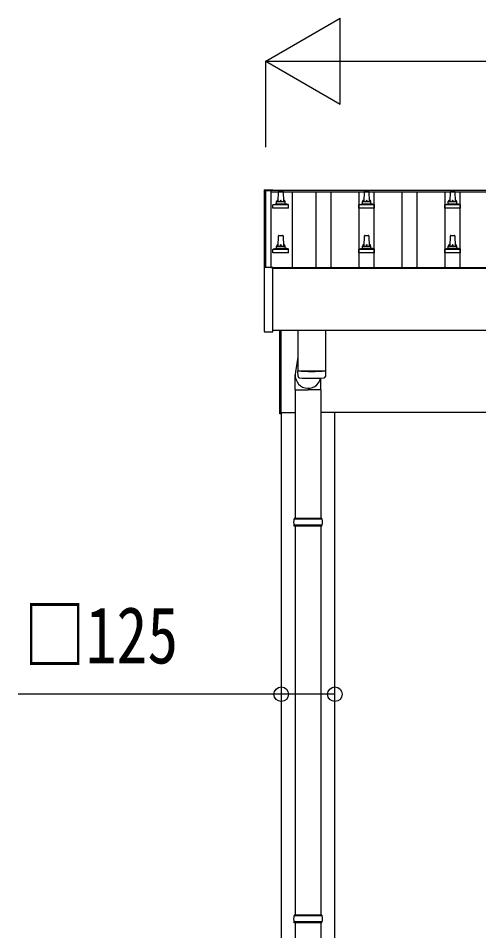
# Model space of a CAD drawing. Units: millimetres, scale not verified. Extents: x -16820 to 16820, y -11880 to 11880.
# Drawn here: x -13564 to -12493, y -7005 to -4883 of the extents above; entities that cross this region are included whole.
import ezdxf
from ezdxf.enums import TextEntityAlignment as Align

# ---------------------------------------------------------------- set-up
doc = ezdxf.new("R2010")
doc.units = ezdxf.units.MM
doc.header["$LTSCALE"] = 50
for name, color, linetype in [('0-4_YKK_13', 4, 'Continuous'), ('0-5_YKK_A1', 4, 'Continuous'), ('0-6_YKK_D', 6, 'Continuous')]:
    doc.layers.add(name, color=color, linetype=linetype)
doc.styles.add('ＭＳ ゴシック', font='')
doc.styles.get('ＭＳ ゴシック').set_extended_font_data('MS Gothic')

msp = doc.modelspace()

# ---------------------------------------------------------------- linework, layer by layer
at = {"layer": '0-4_YKK_13'}
for p, q in [((-12991.72, -5281.89), (-12991.72, -5282.49)), ((-12991.72, -5282.49), (-12991.72, -5463.16)), ((-12990.72, -5281.37), (-12972.72, -5281.37)), ((-12971.72, -5282.55), (-12971.72, -5281.89)), ((-12971.72, -5282.55), (-12971.72, -5282.49)), ((-12957.69, -5284.57), (-12949.15, -5284.57)), ((-12757.69, -5284.57), (-12749.15, -5284.57)), ((-12557.69, -5284.57), (-12549.15, -5284.57)), ((-12959.42, -5309.07), (-12958.69, -5285.55)), ((-12948.15, -5285.55), (-12947.42, -5309.07)), ((-12759.42, -5309.07), (-12758.69, -5285.55)), ((-12748.15, -5285.55), (-12747.42, -5309.07)), ((-12559.42, -5309.07), (-12558.69, -5285.55)), ((-12548.15, -5285.55), (-12547.42, -5309.07)), ((-12971.67, -5324.57), (-12971.67, -5316.86)), ((-12935.17, -5324.57), (-12971.67, -5324.57)), ((-12971.29, -5316.07), (-12935.55, -5316.07)), ((-12970.91, -5315.89), (-12964.19, -5314.26)), ((-12963.8, -5314.07), (-12943.04, -5314.07)), ((-12963.42, -5313.29), (-12963.42, -5309.07)), ((-12962.42, -5309.07), (-12944.42, -5309.07)), ((-12943.42, -5313.29), (-12943.42, -5309.07)), ((-12935.94, -5315.89), (-12942.66, -5314.26)), ((-12935.17, -5324.57), (-12935.17, -5316.86)), ((-12771.67, -5324.57), (-12771.67, -5316.86)), ((-12735.17, -5324.57), (-12771.67, -5324.57)), ((-12771.29, -5316.07), (-12735.55, -5316.07)), ((-12770.91, -5315.89), (-12764.19, -5314.26)), ((-12763.8, -5314.07), (-12743.04, -5314.07)), ((-12763.42, -5313.29), (-12763.42, -5309.07)), ((-12762.42, -5309.07), (-12744.42, -5309.07)), ((-12743.42, -5313.29), (-12743.42, -5309.07)), ((-12735.94, -5315.89), (-12742.66, -5314.26)), ((-12735.17, -5324.57), (-12735.17, -5316.86)), ((-12571.67, -5324.57), (-12571.67, -5316.86)), ((-12535.17, -5324.57), (-12571.67, -5324.57)), ((-12571.29, -5316.07), (-12535.55, -5316.07)), ((-12570.91, -5315.89), (-12564.19, -5314.26)), ((-12563.8, -5314.07), (-12543.04, -5314.07)), ((-12563.42, -5313.29), (-12563.42, -5309.07)), ((-12562.42, -5309.07), (-12544.42, -5309.07)), ((-12543.42, -5313.29), (-12543.42, -5309.07)), ((-12535.94, -5315.89), (-12542.66, -5314.26)), ((-12535.17, -5324.57), (-12535.17, -5316.86)), ((-12959.42, -5412.41), (-12958.69, -5388.88)), ((-12957.69, -5387.91), (-12949.15, -5387.91)), ((-12948.15, -5388.88), (-12947.42, -5412.41)), ((-12759.42, -5412.41), (-12758.69, -5388.88)), ((-12757.69, -5387.91), (-12749.15, -5387.91)), ((-12748.15, -5388.88), (-12747.42, -5412.41)), ((-12559.42, -5412.41), (-12558.69, -5388.88)), ((-12557.69, -5387.91), (-12549.15, -5387.91)), ((-12548.15, -5388.88), (-12547.42, -5412.41)), ((-12963.42, -5416.62), (-12963.42, -5412.41)), ((-12962.42, -5412.41), (-12944.42, -5412.41)), ((-12943.42, -5416.62), (-12943.42, -5412.41)), ((-12763.42, -5416.62), (-12763.42, -5412.41)), ((-12762.42, -5412.41), (-12744.42, -5412.41)), ((-12743.42, -5416.62), (-12743.42, -5412.41)), ((-12563.42, -5416.62), (-12563.42, -5412.41)), ((-12562.42, -5412.41), (-12544.42, -5412.41)), ((-12543.42, -5416.62), (-12543.42, -5412.41)), ((-12971.67, -5427.91), (-12971.67, -5420.19)), ((-12935.17, -5427.91), (-12971.67, -5427.91)), ((-12971.29, -5419.41), (-12935.55, -5419.41)), ((-12970.91, -5419.22), (-12964.19, -5417.59)), ((-12963.8, -5417.41), (-12943.04, -5417.41)), ((-12935.94, -5419.22), (-12942.66, -5417.59)), ((-12935.17, -5427.91), (-12935.17, -5420.19)), ((-12771.67, -5427.91), (-12771.67, -5420.19)), ((-12735.17, -5427.91), (-12771.67, -5427.91)), ((-12771.29, -5419.41), (-12735.55, -5419.41)), ((-12770.91, -5419.22), (-12764.19, -5417.59)), ((-12763.8, -5417.41), (-12743.04, -5417.41)), ((-12735.94, -5419.22), (-12742.66, -5417.59)), ((-12735.17, -5427.91), (-12735.17, -5420.19)), ((-12571.67, -5427.91), (-12571.67, -5420.19)), ((-12535.17, -5427.91), (-12571.67, -5427.91)), ((-12571.29, -5419.41), (-12535.55, -5419.41)), ((-12570.91, -5419.22), (-12564.19, -5417.59)), ((-12563.8, -5417.41), (-12543.04, -5417.41)), ((-12535.94, -5419.22), (-12542.66, -5417.59)), ((-12535.17, -5427.91), (-12535.17, -5420.19)), ((-12991.72, -5463.16), (-12991.72, -5611.16)), ((-12990.72, -5462.66), (-12991.22, -5462.66)), ((-12972.72, -5462.66), (-12990.72, -5462.66)), ((-12972.22, -5462.66), (-12972.72, -5462.66)), ((-12971.72, -5611.16), (-12971.72, -5463.16)), ((-12991.22, -5611.66), (-12972.22, -5611.66)), ((-12955.42, -5802.5), (-12955.42, -5609.03)), ((-12953.42, -5609.03), (-12953.42, -5802.5)), ((-12913.42, -5609.03), (-12913.42, -5702.01)), ((-12849.42, -5609.03), (-12849.42, -5702.01)), ((-12913.42, -5670.76), (-12919.27, -5705.05)), ((-12913.22, -5715.99), (-12913.45, -5703.01)), ((-12908.95, -5702.29), (-12908.93, -5703.29)), ((-12853.9, -5702.29), (-12853.91, -5703.29)), ((-12849.39, -5703.01), (-12849.62, -5715.99)), ((-12920.07, -5746.52), (-12920.07, -5711.85)), ((-12859.77, -5746.52), (-12859.77, -5719.51)), ((-12920.07, -5746.52), (-12889.92, -5746.52)), ((-12919.92, -5746.52), (-12919.92, -6046)), ((-12859.77, -5746.52), (-12889.92, -5746.52)), ((-12859.92, -5746.52), (-12859.92, -6046)), ((-12953.42, -5802.5), (-12955.42, -5802.5)), ((-12856.92, -6048), (-12922.92, -6048)), ((-12857.92, -6046), (-12921.92, -6046)), ((-12921.92, -6046), (-12921.92, -6048)), ((-12857.92, -6046), (-12857.92, -6048)), ((-12856.92, -6062), (-12922.92, -6062)), ((-12921.92, -6064), (-12921.92, -6062)), ((-12857.92, -6064), (-12921.92, -6064)), ((-12919.92, -6064), (-12919.92, -6968.5)), ((-12859.92, -6064), (-12859.92, -6968.5)), ((-12857.92, -6064), (-12857.92, -6062)), ((-12856.92, -6970.49), (-12922.92, -6970.49)), ((-12857.92, -6968.49), (-12921.92, -6968.49)), ((-12921.92, -6968.49), (-12921.92, -6970.49)), ((-12857.92, -6968.49), (-12857.92, -6970.49)), ((-12856.92, -6984.49), (-12922.92, -6984.49)), ((-12921.92, -6986.49), (-12921.92, -6984.49)), ((-12857.92, -6986.49), (-12921.92, -6986.49)), ((-12919.92, -6986.49), (-12919.92, -7891)), ((-12859.92, -6986.49), (-12859.92, -7891)), ((-12857.92, -6986.49), (-12857.92, -6984.49))]:
    msp.add_line(p, q, dxfattribs=at)
for points in [[(-12991.72, -5281.89), (-12991.69, -5281.7), (-12991.61, -5281.57), (-12991.52, -5281.49), (-12991.44, -5281.43), (-12991.36, -5281.4), (-12991.31, -5281.39), (-12991.27, -5281.39), (-12991.23, -5281.38), (-12991.04, -5281.37), (-12990.86, -5281.37), (-12990.72, -5281.37)], [(-12972.72, -5281.37), (-12972.53, -5281.37), (-12972.36, -5281.37), (-12972.22, -5281.38), (-12972.15, -5281.39), (-12972.09, -5281.4), (-12972, -5281.44), (-12971.87, -5281.54), (-12971.78, -5281.67), (-12971.77, -5281.69)]]:
    msp.add_lwpolyline(points, dxfattribs=at)
for centre, radius, start, end in [((-12972.22, -5281.89), 0.499, 0.00068, 23.5008), ((-12957.69, -5285.57), 1, 90, 178.60509), ((-12949.15, -5285.57), 1, 1.39491, 90), ((-12757.69, -5285.57), 1, 90, 178.60509), ((-12749.15, -5285.57), 1, 1.39491, 90), ((-12557.69, -5285.57), 1, 90, 178.60509), ((-12549.15, -5285.57), 1, 1.39491, 90), ((-12959.34, -5309.71), 4.13, 90, 171.17633), ((-12950.09, -5309.07), 4.83, 133.60282, 180), ((-12956.75, -5309.07), 4.83, 0, 46.39718), ((-12947.51, -5309.71), 4.13, 8.82367, 90), ((-12759.34, -5309.71), 4.13, 90, 171.17633), ((-12750.09, -5309.07), 4.83, 133.60282, 180), ((-12756.75, -5309.07), 4.83, 0, 46.39718), ((-12747.51, -5309.71), 4.13, 8.82367, 90), ((-12559.34, -5309.71), 4.13, 90, 171.17633), ((-12550.09, -5309.07), 4.83, 133.60282, 180), ((-12556.75, -5309.07), 4.83, 0, 46.39718), ((-12547.51, -5309.71), 4.13, 8.82367, 90), ((-12970.67, -5316.86), 1, 103.62699, 180), ((-12964.42, -5313.29), 1, 283.62699, 0), ((-12962.42, -5310.07), 1, 90, 180), ((-12944.42, -5310.07), 1, 0, 90), ((-12942.42, -5313.29), 1, 180, 256.37301), ((-12936.17, -5316.86), 1, 0, 76.37301), ((-12770.67, -5316.86), 1, 103.62699, 180), ((-12764.42, -5313.29), 1, 283.62699, 0), ((-12762.42, -5310.07), 1, 90, 180), ((-12744.42, -5310.07), 1, 0, 90), ((-12742.42, -5313.29), 1, 180, 256.37301), ((-12736.17, -5316.86), 1, 0, 76.37301), ((-12570.67, -5316.86), 1, 103.62699, 180), ((-12564.42, -5313.29), 1, 283.62699, 0), ((-12562.42, -5310.07), 1, 90, 180), ((-12544.42, -5310.07), 1, 0, 90), ((-12542.42, -5313.29), 1, 180, 256.37301), ((-12536.17, -5316.86), 1, 0, 76.37301), ((-12957.69, -5388.91), 1, 90, 178.60509), ((-12949.15, -5388.91), 1, 1.39491, 90), ((-12757.69, -5388.91), 1, 90, 178.60509), ((-12749.15, -5388.91), 1, 1.39491, 90), ((-12557.69, -5388.91), 1, 90, 178.60509), ((-12549.15, -5388.91), 1, 1.39491, 90), ((-12959.34, -5413.04), 4.13, 90, 171.17633), ((-12962.42, -5413.41), 1, 90, 180), ((-12950.09, -5412.41), 4.83, 133.60282, 180), ((-12956.75, -5412.41), 4.83, 0, 46.39718), ((-12947.51, -5413.04), 4.13, 8.82367, 90), ((-12944.42, -5413.41), 1, 0, 90), ((-12759.34, -5413.04), 4.13, 90, 171.17633), ((-12762.42, -5413.41), 1, 90, 180), ((-12750.09, -5412.41), 4.83, 133.60282, 180), ((-12756.75, -5412.41), 4.83, 0, 46.39718), ((-12747.51, -5413.04), 4.13, 8.82367, 90), ((-12744.42, -5413.41), 1, 0, 90), ((-12559.34, -5413.04), 4.13, 90, 171.17633), ((-12562.42, -5413.41), 1, 90, 180), ((-12550.09, -5412.41), 4.83, 133.60282, 180), ((-12556.75, -5412.41), 4.83, 0, 46.39718), ((-12547.51, -5413.04), 4.13, 8.82367, 90), ((-12544.42, -5413.41), 1, 0, 90), ((-12970.67, -5420.19), 1, 103.62699, 180), ((-12964.42, -5416.62), 1, 283.62699, 0), ((-12942.42, -5416.62), 1, 180, 256.37301), ((-12936.17, -5420.19), 1, 0, 76.37301), ((-12770.67, -5420.19), 1, 103.62699, 180), ((-12764.42, -5416.62), 1, 283.62699, 0), ((-12742.42, -5416.62), 1, 180, 256.37301), ((-12736.17, -5420.19), 1, 0, 76.37301), ((-12570.67, -5420.19), 1, 103.62699, 180), ((-12564.42, -5416.62), 1, 283.62699, 0), ((-12542.42, -5416.62), 1, 180, 256.37301), ((-12536.17, -5420.19), 1, 0, 76.37301), ((-12991.22, -5463.16), 0.5, 90, 180), ((-12972.22, -5463.16), 0.5, 0, 90), ((-12991.22, -5611.16), 0.5, 180, 270), ((-12972.22, -5611.16), 0.5, 270, 0), ((-12881.42, -5222.27), 480.8, 266.18381, 273.81619), ((-12881.42, -5223.27), 480.8, 266.18381, 273.81619), ((-12909.8, -5715.75), 3.43, 183.91307, 262.91645), ((-12881.43, -5200.29), 519.67, 266.82357, 273.17802), ((-12853.04, -5715.75), 3.43, 277.00994, 356.09787), ((-12874.17, -6055), 49.25, 171.82876, 180.00002), ((-12905.67, -6055), 49.25, 359.99998, 8.17124), ((-12874.17, -6055), 49.25, 180.00002, 188.17127), ((-12905.67, -6055), 49.25, 351.82873, 359.99998), ((-12874.17, -6977.49), 49.25, 171.82876, 180.00002), ((-12874.17, -6977.49), 49.25, 180.00002, 188.17127), ((-12905.67, -6977.49), 49.25, 359.99998, 8.17124), ((-12905.67, -6977.49), 49.25, 351.82873, 359.99998)]:
    msp.add_arc(centre, radius, start, end, dxfattribs=at)
msp.add_ellipse((-12889.92, -5711.85), major_axis=(0, -31.56), ratio=0.952301, start_param=4.4950558, end_param=7.6077496, dxfattribs=at)
at = {"layer": '0-5_YKK_A1'}
for p, q in [((-12988.42, -5283.52), (-12976.42, -5283.52)), ((-12988.42, -5462.66), (-12988.42, -5283.52)), ((-12976.42, -5282.55), (-7575.92, -5282.55)), ((-12976.42, -5282.55), (-12976.42, -5286.14)), ((-12976.42, -5283.52), (-12976.42, -5462.66)), ((-12976.42, -5286.14), (-7553.42, -5286.14)), ((-12926.92, -5286.14), (-12926.92, -5462.6)), ((-12870.92, -5462.6), (-12870.92, -5286.14)), ((-12835.92, -5462.6), (-12835.92, -5286.14)), ((-12770.92, -5462.6), (-12770.92, -5286.14)), ((-12735.92, -5462.6), (-12735.92, -5286.14)), ((-12670.92, -5462.6), (-12670.92, -5286.14)), ((-12635.92, -5462.6), (-12635.92, -5286.14)), ((-12570.92, -5462.6), (-12570.92, -5286.14)), ((-12535.92, -5462.6), (-12535.92, -5286.14)), ((-12976.42, -5462.6), (-7563.42, -5462.6)), ((-12971.72, -5464.15), (-7563.42, -5464.15)), ((-7563.42, -5609.03), (-12971.72, -5609.03)), ((-12953.42, -5800), (-12919.92, -5800)), ((-12952.42, -5800), (-12952.42, -8600)), ((-7568.42, -5800), (-12859.92, -5800)), ((-12827.42, -8600), (-12827.42, -5800))]:
    msp.add_line(p, q, dxfattribs=at)
at = {"layer": '0-6_YKK_D'}
for p, q in [((-12988.42, -4982.55), (-12815.22, -4882.55)), ((-12815.22, -5082.55), (-12815.22, -4882.55)), ((-12988.42, -5182.55), (-12988.42, -4981.55)), ((-12988.42, -4982.55), (-12815.22, -5082.55)), ((-12988.42, -4982.55), (-12642.01, -4982.55)), ((-12788.42, -4982.55), (-4718.42, -4982.55))]:
    msp.add_line(p, q, dxfattribs=at)
msp.add_lwpolyline([(-12827.42, -6455), (-12952.42, -6455), (-13564.42, -6455)], dxfattribs=at)
for centre in [(-12952.42, -6455), (-12827.42, -6455)]:
    msp.add_circle(centre, 17, dxfattribs=at)

# ---------------------------------------------------------------- texts
at = {"layer": '0-6_YKK_D', "style": 'ＭＳ ゴシック', "width": 0.8}
msp.add_text('□125', height=132, dxfattribs=at).set_placement((-13551.62, -6423), align=Align.BOTTOM_LEFT)

doc.saveas('drawing.dxf')
